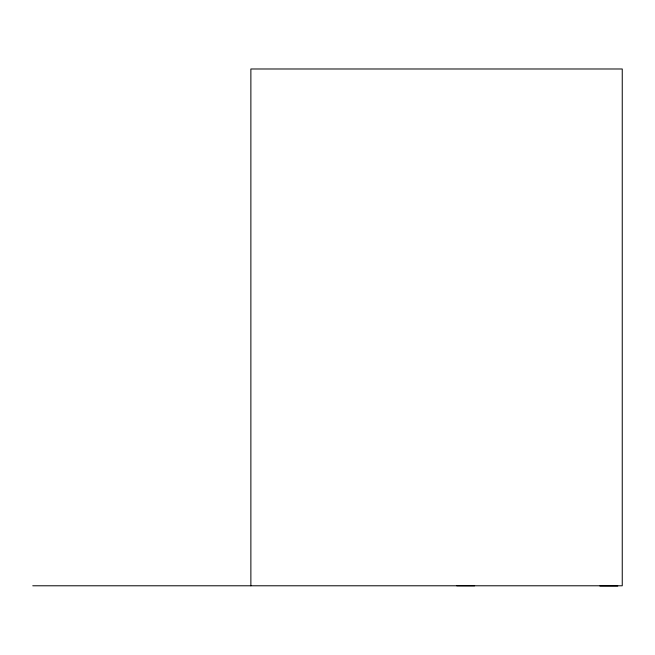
<?xml version="1.0" encoding="UTF-8"?>
<svg xmlns="http://www.w3.org/2000/svg" width="655" height="655" viewBox="0 0 655 655"><rect width="100%" height="100%" fill="white"/><g stroke="black" fill="none" stroke-linecap="round" stroke-linejoin="round"><path stroke-width="0.98" d="M32.75 585.783L622.25 585.783L622.25 68.988L250.873 68.988L250.873 585.783M456.748 585.767L474.646 585.791M599.89 585.988L617.788 586.012"/></g></svg>
